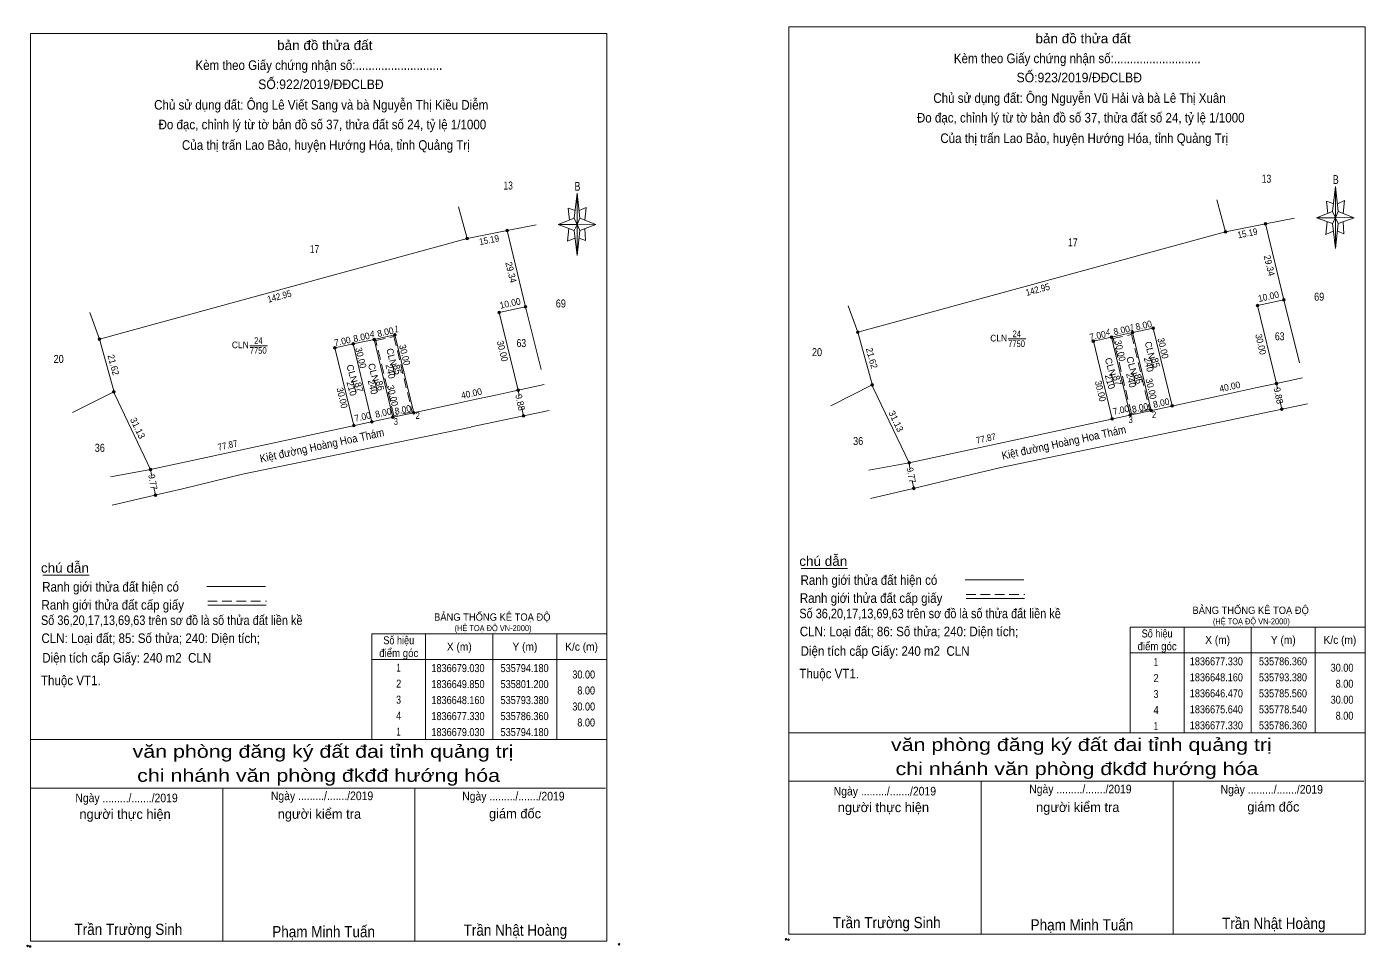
# Model space of a CAD drawing. Header units: metres. Extents: x 535253 to 536510, y 1836459 to 1837303.
# Drawn here: x 535415 to 535916, y 1836958 to 1837303 of the extents above; entities that cross this region are included whole.
import ezdxf
from ezdxf.enums import TextEntityAlignment as Align

# ---------------------------------------------------------------- set-up
doc = ezdxf.new("R2010")
doc.units = ezdxf.units.M
doc.header["$LTSCALE"] = 1.2
doc.header["$PDMODE"] = 32
doc.header["$PDSIZE"] = 0.6
doc.linetypes.add('MEDIUM_DASHED', pattern=[4.5, 3, -1.5])
for name, color, linetype, lineweight in [('1', 7, 'Continuous', 13), ('10', 7, 'Continuous', 13), ('12', 7, 'Continuous', 13), ('17', 7, 'Continuous', 13), ('2', 7, 'Continuous', 13), ('23', 7, 'Continuous', 13), ('5', 7, 'Continuous', 13), ('6', 7, 'Continuous', 13), ('63', 7, 'Continuous', 13)]:
    doc.layers.add(name, color=color, linetype=linetype, lineweight=lineweight)

msp = doc.modelspace()

# ---------------------------------------------------------------- hatches: boundary and pattern name
at = {"layer": '12'}
for points in [[(535595.01, 1837226.91, 1), (535594.01, 1837226.91, 1)], [(535864.35, 1837226.48, 1), (535863.35, 1837226.48, 1)], [(535879.25, 1837229.45, 1), (535878.25, 1837229.45, 1)], [(535580.11, 1837223.94, 1), (535579.11, 1837223.94, 1)], [(535886.12, 1837200.93, 1), (535885.12, 1837200.93, 1)], [(535592.11, 1837196.25, 1), (535591.11, 1837196.25, 1)], [(535601.88, 1837198.39, 1), (535600.88, 1837198.39, 1)], [(535876.35, 1837198.79, 1), (535875.35, 1837198.79, 1)], [(535837.25, 1837190.351, 1), (535836.25, 1837190.351, 1)], [(535442.22, 1837186.24, 1), (535441.22, 1837186.24, 1)], [(535553.01, 1837187.811, 1), (535552.01, 1837187.811, 1)], [(535726.46, 1837188.78, 1), (535725.46, 1837188.78, 1)], [(535447.66, 1837166.49, 1), (535446.66, 1837166.49, 1)], [(535599.13, 1837167.07, 1), (535598.13, 1837167.07, 1)], [(535731.9, 1837169.03, 1), (535730.9, 1837169.03, 1)], [(535883.37, 1837169.61, 1), (535882.37, 1837169.61, 1)], [(535844.27, 1837161.171, 1), (535843.27, 1837161.171, 1)], [(535560.03, 1837158.631, 1), (535559.03, 1837158.631, 1)], [(535601.21, 1837157.41, 1), (535600.21, 1837157.41, 1)], [(535885.45, 1837159.95, 1), (535884.45, 1837159.95, 1)], [(535461.44, 1837137.34, 1), (535460.44, 1837137.34, 1)], [(535745.68, 1837139.88, 1), (535744.68, 1837139.88, 1)], [(535747.45, 1837130.27, 1), (535746.45, 1837130.27, 1)], [(535463.21, 1837127.73, 1), (535462.21, 1837127.73, 1)]]:
    msp.add_hatch(color=256, dxfattribs=at).paths.add_polyline_path(points)
at = {"layer": '2'}
for points in [[(535545.19, 1837186.111, 1), (535544.19, 1837186.111, 1)], [(535814.77, 1837185.491, 1), (535813.77, 1837185.491, 1)], [(535821.61, 1837186.961, 1), (535820.61, 1837186.961, 1)], [(535829.43, 1837188.651, 1), (535828.43, 1837188.651, 1)], [(535530.53, 1837182.951, 1), (535529.53, 1837182.951, 1)], [(535537.37, 1837184.421, 1), (535536.37, 1837184.421, 1)], [(535544.39, 1837155.251, 1), (535543.39, 1837155.251, 1)], [(535552.21, 1837156.941, 1), (535551.21, 1837156.941, 1)], [(535821.79, 1837156.321, 1), (535820.79, 1837156.321, 1)], [(535828.63, 1837157.791, 1), (535827.63, 1837157.791, 1)], [(535836.45, 1837159.481, 1), (535835.45, 1837159.481, 1)], [(535537.55, 1837153.781, 1), (535536.55, 1837153.781, 1)]]:
    msp.add_hatch(color=256, dxfattribs=at).paths.add_polyline_path(points)

# ---------------------------------------------------------------- linework, layer by layer
at = {"layer": '10'}
for p, q in [((535885.62, 1837200.93), (535891.57, 1837177.32)), ((535601.38, 1837198.39), (535607.33, 1837174.78)), ((535552.51, 1837187.81), (535559.53, 1837158.63)), ((535836.75, 1837190.35), (535843.77, 1837161.17))]:
    msp.add_line(p, q, dxfattribs=at)
for points in [[(535460.94, 1837137.34), (535447.46, 1837165.4), (535441.72, 1837186.24), (535579.61, 1837223.94), (535594.51, 1837226.91)], [(535594.51, 1837226.91), (535601.38, 1837198.39), (535591.61, 1837196.25), (535598.63, 1837167.07)], [(535745.18, 1837139.88), (535731.7, 1837167.94), (535725.96, 1837188.78), (535863.85, 1837226.48), (535878.75, 1837229.45)], [(535878.75, 1837229.45), (535885.62, 1837200.93), (535875.85, 1837198.79), (535882.87, 1837169.61)], [(535598.63, 1837167.07), (535590.81, 1837165.38), (535582.99, 1837163.69)], [(535867.23, 1837166.24), (535860.39, 1837164.76), (535745.18, 1837139.88)], [(535882.87, 1837169.61), (535875.05, 1837167.92), (535867.23, 1837166.23)], [(535582.99, 1837163.7), (535576.15, 1837162.22), (535460.94, 1837137.34)]]:
    msp.add_lwpolyline(points, dxfattribs=at)
at = {"layer": '12'}
for p, q in [((535536.87, 1837184.42), (535544.69, 1837186.11)), ((535544.69, 1837186.11), (535552.51, 1837187.81)), ((535821.11, 1837186.96), (535814.27, 1837185.49)), ((535821.11, 1837186.96), (535828.93, 1837188.65)), ((535828.93, 1837188.65), (535836.75, 1837190.35)), ((535536.87, 1837184.42), (535530.03, 1837182.95)), ((535461.31, 1837135.31), (535460.94, 1837137.34)), ((535745.55, 1837137.85), (535745.18, 1837139.88)), ((535462.71, 1837127.73), (535462.16, 1837130.72)), ((535746.95, 1837130.27), (535746.4, 1837133.26))]:
    msp.add_line(p, q, dxfattribs=at)
at = {"layer": '12', "linetype": 'MEDIUM_DASHED'}
for points in [[(535552.14, 1837187.22), (535558.92, 1837159.01), (535552.08, 1837157.53), (535545.3, 1837185.73)], [(535828.58, 1837187.98), (535835.36, 1837159.77), (535828.52, 1837158.29), (535821.74, 1837186.49)]]:
    msp.add_lwpolyline(points, close=True, dxfattribs=at)
at = {"layer": '12'}
for centre in [(535594.51, 1837226.91), (535863.85, 1837226.48), (535878.75, 1837229.45), (535579.61, 1837223.94), (535885.62, 1837200.93), (535591.61, 1837196.25), (535601.38, 1837198.39), (535875.85, 1837198.79), (535836.75, 1837190.351), (535441.72, 1837186.24), (535552.51, 1837187.811), (535725.96, 1837188.78), (535447.16, 1837166.49), (535598.63, 1837167.07), (535731.4, 1837169.03), (535882.87, 1837169.61), (535843.77, 1837161.171), (535559.53, 1837158.631), (535600.71, 1837157.41), (535884.95, 1837159.95), (535460.94, 1837137.34), (535745.18, 1837139.88), (535746.95, 1837130.27), (535462.71, 1837127.73)]:
    msp.add_circle(centre, 0.5, dxfattribs=at)
at = {"layer": '17'}
for p, q in [((535420.55, 1837097.66), (535437.93, 1837097.66)), ((535704.79, 1837100.2), (535722.17, 1837100.2))]:
    msp.add_line(p, q, dxfattribs=at)
at = {"layer": '2'}
for p, q in [((535860.55, 1837238.42), (535863.85, 1837226.48)), ((535576.31, 1837235.88), (535579.61, 1837223.94)), ((535878.75, 1837229.45), (535889.67, 1837231.63)), ((535594.51, 1837226.91), (535605.43, 1837229.09)), ((535441.72, 1837186.24), (535438.11, 1837196.2)), ((535725.96, 1837188.78), (535722.35, 1837198.74)), ((535544.69, 1837186.11), (535551.71, 1837156.94)), ((535782.37, 1837186.27), (535788.99, 1837186.27)), ((535821.11, 1837186.96), (535828.13, 1837157.79)), ((535828.93, 1837188.65), (535835.95, 1837159.48)), ((535498.13, 1837183.73), (535504.75, 1837183.73)), ((535530.03, 1837182.95), (535537.05, 1837153.78)), ((535536.87, 1837184.42), (535543.89, 1837155.25)), ((535814.27, 1837185.49), (535821.29, 1837156.32)), ((535892.65, 1837171.72), (535882.87, 1837169.61)), ((535431.63, 1837158.68), (535447.16, 1837166.49)), ((535608.41, 1837169.18), (535598.63, 1837167.07)), ((535599.06, 1837165.06), (535598.63, 1837167.07)), ((535715.87, 1837161.22), (535731.4, 1837169.03)), ((535883.3, 1837167.6), (535882.87, 1837169.61)), ((535600.71, 1837157.41), (535599.98, 1837160.78)), ((535865.28, 1837155.81), (535894.53, 1837161.97)), ((535884.95, 1837159.95), (535884.22, 1837163.32)), ((535581.04, 1837153.27), (535610.29, 1837159.43)), ((535564.02, 1837075.7), (535564.02, 1837036.1)), ((535589.22, 1837075.7), (535589.22, 1837036.1)), ((535613.22, 1837075.7), (535613.22, 1837036.1)), ((535848.26, 1837078.24), (535848.26, 1837038.64)), ((535873.46, 1837078.24), (535873.46, 1837038.64)), ((535897.46, 1837078.24), (535897.46, 1837038.64)), ((535543.86, 1837066.1), (535631.94, 1837066.1)), ((535828.1, 1837068.64), (535916.18, 1837068.64))]:
    msp.add_line(p, q, dxfattribs=at)
for points in [[(535885.62, 1837200.93), (535875.85, 1837198.79), (535882.87, 1837169.61)], [(535601.38, 1837198.39), (535591.61, 1837196.25), (535598.63, 1837167.07)], [(535757.13, 1837132.68), (535779.58, 1837138.07), (535865.29, 1837155.78)], [(535472.89, 1837130.14), (535495.34, 1837135.53), (535581.05, 1837153.24)]]:
    msp.add_lwpolyline(points, dxfattribs=at)
for points in [[(535543.86, 1837075.7), (535631.94, 1837075.7), (535631.94, 1837036.1), (535543.86, 1837036.1)], [(535828.1, 1837078.24), (535916.18, 1837078.24), (535916.18, 1837038.64), (535828.1, 1837038.64)]]:
    msp.add_lwpolyline(points, close=True, dxfattribs=at)
for centre in [(535544.69, 1837186.111), (535814.27, 1837185.491), (535821.11, 1837186.961), (535828.93, 1837188.651), (535530.03, 1837182.951), (535536.87, 1837184.421), (535543.89, 1837155.251), (535551.71, 1837156.941), (535821.29, 1837156.321), (535828.13, 1837157.791), (535835.95, 1837159.481), (535537.05, 1837153.781)]:
    msp.add_circle(centre, 0.5, dxfattribs=at)
at = {"layer": '23'}
for p, q in [((535460.94, 1837137.34), (535445.9, 1837134.56)), ((535745.18, 1837139.88), (535730.14, 1837137.1)), ((535748.37, 1837130.61), (535730.71, 1837126.44)), ((535757.13, 1837132.68), (535748.37, 1837130.61)), ((535464.13, 1837128.07), (535446.47, 1837123.9)), ((535472.89, 1837130.14), (535464.13, 1837128.07))]:
    msp.add_line(p, q, dxfattribs=at)
at = {"layer": '5'}
for p, q in [((535903.87, 1837234.09), (535905.07, 1837243.45)), ((535619.63, 1837231.55), (535620.83, 1837240.91)), ((535621.79, 1837231.55), (535627.79, 1837229.15)), ((535903.87, 1837229.53), (535897.87, 1837231.69)), ((535906.03, 1837234.09), (535912.03, 1837231.69)), ((535619.63, 1837226.99), (535613.63, 1837229.15)), ((535621.79, 1837226.99), (535620.83, 1837217.63)), ((535623.71, 1837227.71), (535623.95, 1837223.15)), ((535906.03, 1837229.53), (535905.07, 1837220.17)), ((535908.19, 1837225.69), (535905.79, 1837226.65)), ((535907.95, 1837230.25), (535908.19, 1837225.69)), ((535623.95, 1837223.15), (535621.55, 1837224.11)), ((535415.94, 1837036.1), (535631.94, 1837036.1)), ((535700.18, 1837038.64), (535916.18, 1837038.64)), ((535700.18, 1837020.4), (535915.7, 1837020.4)), ((535700.18, 1837020.4), (535915.7, 1837020.4)), ((535700.18, 1837020.4), (535915.7, 1837020.4)), ((535772.18, 1836963.04), (535772.18, 1837020.4)), ((535844.18, 1836963.04), (535844.18, 1837020.4)), ((535415.94, 1837017.86), (535631.46, 1837017.86)), ((535415.94, 1837017.86), (535631.46, 1837017.86)), ((535415.94, 1837017.86), (535631.46, 1837017.86)), ((535487.94, 1836960.5), (535487.94, 1837017.86)), ((535559.94, 1836960.5), (535559.94, 1837017.86))]:
    msp.add_line(p, q, dxfattribs=at)
for points in [[(535700.18, 1837303.36), (535916.18, 1837303.36), (535916.18, 1836963.04), (535700.18, 1836963.04)], [(535415.94, 1837300.82), (535631.94, 1837300.82), (535631.94, 1836960.5), (535415.94, 1836960.5)], [(535905.07, 1837243.45), (535906.03, 1837234.09), (535905.07, 1837231.69)], [(535620.83, 1837240.91), (535621.79, 1837231.55), (535620.83, 1837229.15)], [(535620.83, 1837229.15), (535613.63, 1837229.15), (535619.63, 1837231.55), (535621.79, 1837226.99), (535627.79, 1837229.15), (535620.83, 1837229.39)], [(535905.07, 1837231.69), (535897.87, 1837231.69), (535903.87, 1837234.09), (535906.03, 1837229.53), (535912.03, 1837231.69), (535905.07, 1837231.93)], [(535905.07, 1837231.69), (535905.07, 1837220.17), (535903.87, 1837229.53)], [(535620.83, 1837229.15), (535620.83, 1837217.63), (535619.63, 1837226.99)]]:
    msp.add_lwpolyline(points, close=True, dxfattribs=at)
for points in [[(535904.35, 1837236.97), (535901.71, 1837237.93), (535902.19, 1837233.37)], [(535905.79, 1837236.97), (535908.43, 1837238.17), (535907.95, 1837233.37)], [(535620.83, 1837229.15), (535619.63, 1837231.55), (535613.63, 1837229.15)], [(535620.11, 1837234.43), (535617.47, 1837235.39), (535617.95, 1837230.83)], [(535621.55, 1837234.43), (535624.19, 1837235.63), (535623.71, 1837230.83)], [(535905.07, 1837231.69), (535903.87, 1837234.09), (535897.87, 1837231.69)], [(535905.07, 1837231.69), (535906.03, 1837229.53), (535912.03, 1837231.69)], [(535617.71, 1837227.71), (535617.23, 1837222.91), (535619.87, 1837224.11)], [(535620.83, 1837229.15), (535621.79, 1837226.99), (535627.79, 1837229.15)], [(535901.95, 1837230.25), (535901.47, 1837225.45), (535904.11, 1837226.65)], [(535916.18, 1836963.04), (535700.18, 1836963.04), (535700.18, 1837020.4)], [(535631.94, 1836960.5), (535415.94, 1836960.5), (535415.94, 1837017.86)]]:
    msp.add_lwpolyline(points, dxfattribs=at)
for p in [(535699.05, 1836961.19), (535700.01, 1836961.02), (535414.81, 1836958.65), (535415.77, 1836958.48)]:
    msp.add_point(p, dxfattribs=at)
at = {"layer": '6'}
for p, q in [((535766.23, 1837096.02), (535788.17, 1837096.02)), ((535481.99, 1837093.48), (535503.93, 1837093.48)), ((535482.33, 1837086.45), (535504.26, 1837086.45)), ((535766.57, 1837088.99), (535788.5, 1837088.99))]:
    msp.add_line(p, q, dxfattribs=at)
at = {"layer": '6', "linetype": 'MEDIUM_DASHED'}
for p, q in [((535766.57, 1837090.48), (535788.65, 1837090.48)), ((535482.33, 1837087.94), (535504.41, 1837087.94))]:
    msp.add_line(p, q, dxfattribs=at)
at = {"layer": '6'}
msp.add_point((535636.5, 1836959.3), dxfattribs=at)
at = {"layer": '63'}
for p, q in [((535551.58, 1837176.45), (535552.49, 1837172.7)), ((535835.82, 1837178.99), (535836.73, 1837175.24)), ((535544.9, 1837170.77), (535546.02, 1837166.45)), ((535821.02, 1837173.02), (535822.25, 1837168.63)), ((535829.14, 1837173.31), (535830.26, 1837168.99)), ((535536.78, 1837170.48), (535538.01, 1837166.09))]:
    msp.add_line(p, q, dxfattribs=at)

# ---------------------------------------------------------------- texts
at = {"layer": '1', "width": 0.85}
for p in [(535785.495, 1837183.25), (535501.255, 1837180.71)]:
    msp.add_text('7750', height=2.5, dxfattribs=at).set_placement(p, align=Align.CENTER)
at = {"layer": '1'}
for s, height, width, p in [('BẢNG THỐNG KÊ TOẠ ĐỘ ', 2.76, 0.95, (535851.42, 1837083.16)), ('BẢNG THỐNG KÊ TOẠ ĐỘ ', 2.76, 0.95, (535567.18, 1837080.62)), ('(HỆ TOẠ ĐỘ VN-2000)', 2.232, 0.9, (535859.1, 1837079.27)), ('(HỆ TOẠ ĐỘ VN-2000)', 2.232, 0.9, (535574.86, 1837076.73))]:
    msp.add_text(s, height=height, dxfattribs=dict(at, width=width)).set_placement(p)
at = {"layer": '12'}
for s, width, p in [('13', 0.8, (535879.165, 1837244.87)), ('13', 0.8, (535594.925, 1837242.33)), ('17', 0.8, (535522.355, 1837218.48)), ('17', 0.8, (535806.595, 1837221.02)), ('69', 0.85, (535614.685, 1837198.1)), ('69', 0.85, (535898.925, 1837200.64)), ('63', 0.8, (535599.875, 1837183.24)), ('63', 0.8, (535884.115, 1837185.78)), ('20', 0.85, (535710.7, 1837179.84)), ('20', 0.85, (535426.46, 1837177.3)), ('36', 0.85, (535441.88, 1837143.97)), ('36', 0.85, (535726.12, 1837146.51))]:
    msp.add_text(s, height=3, dxfattribs=dict(at, width=width)).set_placement(p, align=Align.CENTER)
at = {"layer": '12', "width": 0.9}
for p in [(535744.783, 1837134.941), (535460.543, 1837132.401)]:
    msp.add_text('9.77', height=2.5, rotation=280.436, dxfattribs=at).set_placement(p, align=Align.CENTER)
at = {"layer": '2'}
for s, height, rotation, width, p in [('8.00', 2.5, 12.265, 0.95, (535833.424, 1837190.185)), ('8.00', 2.5, 12.265, 0.95, (535549.184, 1837187.645)), ('30.00', 2.5, 283.527, 0.95, (535839.2, 1837182.547)), ('30.00', 2.5, 283.527, 0.95, (535875.84, 1837184.017)), ('30.00', 2.5, 283.531, 0.95, (535538.54, 1837178.927)), ('30.00', 2.5, 283.527, 0.95, (535554.96, 1837180.007)), ('30.00', 2.5, 283.527, 0.95, (535591.6, 1837181.477)), ('30.00', 2.5, 283.531, 0.95, (535823.13, 1837181.577)), ('CLN', 2.5, 285.627, 1.05, (535535.243, 1837172.952)), ('CLN', 2.5, 284.606, 1.05, (535543.265, 1837173.425)), ('CLN', 2.5, 285.627, 1.05, (535819.483, 1837175.492)), ('CLN', 2.5, 284.606, 1.05, (535827.505, 1837175.965)), ('30.00', 2.5, 283.531, 0.95, (535834.73, 1837167.297)), ('30.00', 2.5, 283.531, 0.95, (535531.5, 1837163.917)), ('30.00', 2.5, 283.531, 0.95, (535550.49, 1837164.757)), ('40.00', 2.5, 12.195, 0.95, (535581.446, 1837164.635)), ('30.00', 2.5, 283.531, 0.95, (535815.74, 1837166.457)), ('40.00', 2.5, 12.195, 0.95, (535865.686, 1837167.175)), ('9.88', 2.5, 282.151, 0.95, (535882.459, 1837164.783)), ('8.00', 2.5, 12.195, 0.95, (535555.736, 1837158.522)), ('9.88', 2.5, 282.151, 0.95, (535598.219, 1837162.243)), ('7.00', 2.5, 12.129, 0.95, (535824.882, 1837158.397)), ('8.00', 2.5, 12.195, 0.95, (535832.046, 1837159.272)), ('8.00', 2.5, 12.195, 0.95, (535839.976, 1837161.062)), ('7.00', 2.5, 12.129, 0.95, (535540.642, 1837155.857)), ('8.00', 2.5, 12.195, 0.95, (535548.406, 1837157.372)), ('Kiệt đường Hoàng Hoa Thám', 3, 12.184, 0.9, (535525.463, 1837144.909)), ('Kiệt đường Hoàng Hoa Thám', 3, 12.184, 0.9, (535803.513, 1837146.019))]:
    msp.add_text(s, height=height, rotation=rotation, dxfattribs=dict(at, width=width)).set_placement(p, align=Align.CENTER)
for s, height, width, p in [('24', 2.5, 0.85, (535501.335, 1837184.41)), ('CLN', 2.5, 0.95, (535778.805, 1837185.35)), ('24', 2.5, 0.85, (535785.575, 1837186.95)), ('CLN', 2.5, 0.95, (535494.565, 1837182.81)), ('Số hiệu', 3, 0.85, (535838.175, 1837074.34)), ('điểm góc', 3, 0.9, (535553.94, 1837067)), ('Số hiệu', 3, 0.85, (535553.935, 1837071.8)), ('X (m)', 3, 0.95, (535576.625, 1837069.4)), ('Y (m)', 3, 0.95, (535601.22, 1837069.4)), ('K/c (m)', 3, 0.95, (535622.46, 1837069.4)), ('điểm góc', 3, 0.9, (535838.18, 1837069.54)), ('X (m)', 3, 0.95, (535860.865, 1837071.94)), ('Y (m)', 3, 0.95, (535885.46, 1837071.94)), ('K/c (m)', 3, 0.95, (535906.7, 1837071.94)), ('1836677.330', 3, 0.85, (535860.385, 1837063.9)), ('535786.360', 3, 0.85, (535885.345, 1837063.9)), ('1836679.030', 3, 0.85, (535576.145, 1837061.36)), ('535794.180', 3, 0.85, (535601.105, 1837061.36)), ('1836648.160', 3, 0.85, (535860.385, 1837057.9)), ('535793.380', 3, 0.85, (535885.345, 1837057.9)), ('1836649.850', 3, 0.85, (535576.145, 1837055.36)), ('535801.200', 3, 0.85, (535601.105, 1837055.36)), ('1836648.160', 3, 0.85, (535576.145, 1837049.36)), ('535793.380', 3, 0.85, (535601.105, 1837049.36)), ('1836646.470', 3, 0.85, (535860.385, 1837051.9)), ('535785.560', 3, 0.85, (535885.345, 1837051.9)), ('1836677.330', 3, 0.85, (535576.145, 1837043.36)), ('535786.360', 3, 0.85, (535601.105, 1837043.36)), ('1836675.640', 3, 0.85, (535860.385, 1837045.9)), ('535778.540', 3, 0.85, (535885.345, 1837045.9)), ('1836679.030', 3, 0.85, (535576.145, 1837037.36)), ('535794.180', 3, 0.85, (535601.105, 1837037.36)), ('1836677.330', 3, 0.85, (535860.385, 1837039.9)), ('535786.360', 3, 0.85, (535885.345, 1837039.9))]:
    msp.add_text(s, height=height, dxfattribs=dict(at, width=width)).set_placement(p, align=Align.CENTER)
for s, rotation, p in [('CLN', 283.643, (535550.053, 1837179.22)), ('CLN', 283.643, (535834.293, 1837181.76)), ('240', 283.643, (535549.598, 1837173.86)), ('85', 283.643, (535552.194, 1837174.52)), ('240', 283.643, (535833.838, 1837176.4)), ('85', 283.643, (535836.434, 1837177.06)), ('240', 284.606, (535542.968, 1837167.95)), ('210', 285.627, (535819.302, 1837169.917)), ('87', 285.627, (535822.04, 1837170.397)), ('240', 284.606, (535827.208, 1837170.49)), ('86', 284.606, (535829.981, 1837171.015)), ('210', 285.627, (535535.062, 1837167.377)), ('87', 285.627, (535537.8, 1837167.857)), ('86', 284.606, (535545.741, 1837168.475))]:
    msp.add_text(s, height=2.5, rotation=rotation, dxfattribs=at).set_placement(p, align=Align.CENTER)
at = {"layer": '2', "width": 0.85}
for s, p in [('30.00', (535627.52, 1837058.96)), ('30.00', (535911.76, 1837061.5)), ('8.00', (535627.5, 1837052.96)), ('8.00', (535911.74, 1837055.5)), ('30.00', (535911.76, 1837049.5)), ('30.00', (535627.52, 1837046.96)), ('8.00', (535911.74, 1837043.5)), ('8.00', (535627.5, 1837040.96))]:
    msp.add_text(s, height=3, dxfattribs=at).set_placement(p, align=Align.RIGHT)
at = {"layer": '5'}
for s, height, width, p in [('bản đồ thửa đất', 3.6, 1.05, (535810.445, 1837297.16)), ('bản đồ thửa đất', 3.6, 1.05, (535526.2, 1837294.62)), ('Kèm theo Giấy chứng nhận số:...........................', 3.6, 0.9, (535523.985, 1837287.16)), ('Kèm theo Giấy chứng nhận số:...........................', 3.6, 0.9, (535808.23, 1837289.7)), ('SỐ:923/2019/ĐĐCLBĐ', 3.6, 0.95, (535809, 1837282.52)), ('SỐ:922/2019/ĐĐCLBĐ', 3.6, 0.95, (535524.76, 1837279.98)), ('Chủ sử dụng đất: Ông Lê Viết Sang và bà Nguyễn Thị Kiều Diễm', 3.6, 0.9, (535524.87, 1837272.28)), ('Chủ sử dụng đất: Ông Nguyễn Vũ Hải và bà Lê Thị Xuân', 3.6, 0.9, (535809.105, 1837274.82)), ('Đo đạc, chỉnh lý từ tờ bản đồ số 37, thửa đất số 24, tỷ lệ 1/1000 ', 3.6, 0.9, (535810.15, 1837267.45)), ('Đo đạc, chỉnh lý từ tờ bản đồ số 37, thửa đất số 24, tỷ lệ 1/1000 ', 3.6, 0.9, (535525.91, 1837264.91)), ('Của thị trấn Lao Bảo, huyện Hướng Hóa, tỉnh Quảng Trị', 3.6, 0.9, (535526.61, 1837257.21)), ('Của thị trấn Lao Bảo, huyện Hướng Hóa, tỉnh Quảng Trị', 3.6, 0.9, (535810.855, 1837259.75)), ('B', 3.306, 0.75, (535905.14, 1837244.41)), ('B', 3.306, 0.75, (535620.9, 1837241.87)), ('văn phòng đăng ký đất đai tỉnh quảng trị', 4.8, 1.25, (535809.785, 1837031.77)), ('văn phòng đăng ký đất đai tỉnh quảng trị', 4.8, 1.25, (535525.54, 1837029.23)), ('chi nhánh văn phòng đkđđ hướng hóa', 4.8, 1.25, (535523.89, 1837020.21)), ('chi nhánh văn phòng đkđđ hướng hóa', 4.8, 1.25, (535808.135, 1837022.75)), ('Ngày ........./......./2019', 3.24, 0.9, (535451.9, 1837012.55)), ('Ngày ........./......./2019', 3.24, 0.9, (535525.18, 1837013.34)), ('Ngày ........./......./2019', 3.24, 0.9, (535596.9, 1837013.22)), ('Ngày ........./......./2019', 3.24, 0.9, (535736.14, 1837015.09)), ('Ngày ........./......./2019', 3.24, 0.9, (535809.42, 1837015.88)), ('Ngày ........./......./2019', 3.24, 0.9, (535881.14, 1837015.76)), ('Trần Trường Sinh', 4.2, 0.9, (535452.59, 1836962.8)), ('Phạm Minh Tuấn', 4.2, 0.9, (535525.765, 1836961.94)), ('Trần Nhật Hoàng', 4.2, 0.9, (535597.64, 1836962.49)), ('Trần Trường Sinh', 4.2, 0.9, (535736.83, 1836965.34)), ('Phạm Minh Tuấn', 4.2, 0.9, (535810.01, 1836964.48)), ('Trần Nhật Hoàng', 4.2, 0.9, (535881.89, 1836965.03))]:
    msp.add_text(s, height=height, dxfattribs=dict(at, width=width)).set_placement(p, align=Align.CENTER)
for s, p in [('người kiểm tra', (535524.195, 1837006.36)), ('giám đốc', (535597.51, 1837006.5)), ('người thực hiện', (535735.59, 1837008.85)), ('người kiểm tra', (535808.435, 1837008.9)), ('giám đốc', (535881.75, 1837009.04)), ('người thực hiện', (535451.35, 1837006.31))]:
    msp.add_text(s, height=3.6, dxfattribs=at).set_placement(p, align=Align.CENTER)
at = {"layer": '6'}
for s, width, p in [('chú dẫn', 1.05, (535704.05, 1837101.18)), ('chú dẫn', 1.05, (535419.81, 1837098.64)), ('Ranh giới thửa đất hiện có ', 0.9, (535420.29, 1837091.54)), ('Ranh giới thửa đất hiện có ', 0.9, (535704.53, 1837094.08)), ('Ranh giới thửa đất cấp giấy', 0.9, (535704.26, 1837087.31)), ('Ranh giới thửa đất cấp giấy', 0.9, (535420.02, 1837084.77)), ('Số 36,20,17,13,69,63 trên sơ đồ là số thửa đất liền kề', 0.85, (535704.07, 1837081.55)), ('Số 36,20,17,13,69,63 trên sơ đồ là số thửa đất liền kề', 0.85, (535419.83, 1837079.01)), ('CLN: Loại đất; 85: Số thửa; 240: Diện tích;', 0.9, (535420, 1837072.26)), ('CLN: Loại đất; 86: Số thửa; 240: Diện tích;', 0.9, (535704.24, 1837074.8)), ('Diện tích cấp Giấy: 240 m2  CLN', 0.9, (535704.55, 1837067.46)), ('Diện tích cấp Giấy: 240 m2  CLN', 0.9, (535420.31, 1837064.92)), ('Thuộc VT1.', 0.9, (535704.07, 1837058.99)), ('Thuộc VT1.', 0.9, (535419.83, 1837056.45))]:
    msp.add_text(s, height=3.6, dxfattribs=dict(at, width=width)).set_placement(p)
at = {"layer": '63'}
for s, rotation, width, p in [('15.19', 11.273, 0.9, (535872.286, 1837224.715)), ('15.19', 11.273, 0.9, (535588.046, 1837222.175)), ('29.34', 283.544, 0.95, (535879.041, 1837213.518)), ('29.34', 283.544, 0.95, (535594.801, 1837210.978)), ('142.95', 15.291, 0.9, (535793.745, 1837203.611)), ('142.95', 15.291, 0.9, (535509.505, 1837201.071)), ('10.00', 12.355, 0.95, (535595.943, 1837198.445)), ('10.00', 12.355, 0.95, (535880.183, 1837200.985)), ('8.00', 12.195, 0.95, (535825.166, 1837188.352)), ('7.00', 12.129, 0.95, (535533.072, 1837184.167)), ('8.00', 12.195, 0.95, (535540.216, 1837185.732)), ('7.00', 12.129, 0.95, (535816.132, 1837186.317)), ('21.62', 285.399, 0.95, (535730.044, 1837178.772)), ('21.62', 285.399, 0.95, (535445.804, 1837176.232)), ('77.87', 12.186, 0.9, (535774.291, 1837147.754)), ('77.87', 12.186, 0.9, (535490.051, 1837145.214))]:
    msp.add_text(s, height=2.5, rotation=rotation, dxfattribs=dict(at, width=width)).set_placement(p, align=Align.CENTER)
for s, width, p in [(' 1', 0.75, (535553.9, 1837188.79)), (' 1', 0.75, (535829.42, 1837189.43)), (' 4', 0.85, (535544.71, 1837186.94)), (' 4', 0.85, (535820.55, 1837187.65)), (' 3', 0.8, (535553.61, 1837154.11)), (' 2', 0.85, (535561.83, 1837156.33)), (' 3', 0.8, (535829.05, 1837154.74)), (' 2', 0.85, (535837.83, 1837156.65))]:
    msp.add_text(s, height=2.5, dxfattribs=dict(at, width=width)).set_placement(p, align=Align.RIGHT)
for p in [(535454.953, 1837152.346), (535739.193, 1837154.886)]:
    msp.add_text('31.13', height=2.5, rotation=295.66, dxfattribs=at).set_placement(p, align=Align.CENTER)
for s, width, p in [(' 1', 0.75, (535837.33, 1837063.63)), (' 1', 0.75, (535553.44, 1837061.53)), (' 2', 0.85, (535837.33, 1837057.63)), (' 2', 0.85, (535553.44, 1837055.53)), (' 3', 0.8, (535553.435, 1837049.53)), (' 3', 0.8, (535837.325, 1837051.63)), (' 4', 0.85, (535553.44, 1837043.53)), (' 4', 0.85, (535837.33, 1837045.63)), (' 1', 0.75, (535553.44, 1837037.53)), (' 1', 0.75, (535837.33, 1837039.63))]:
    msp.add_text(s, height=3, dxfattribs=dict(at, width=width)).set_placement(p, align=Align.CENTER)

doc.saveas('drawing.dxf')
